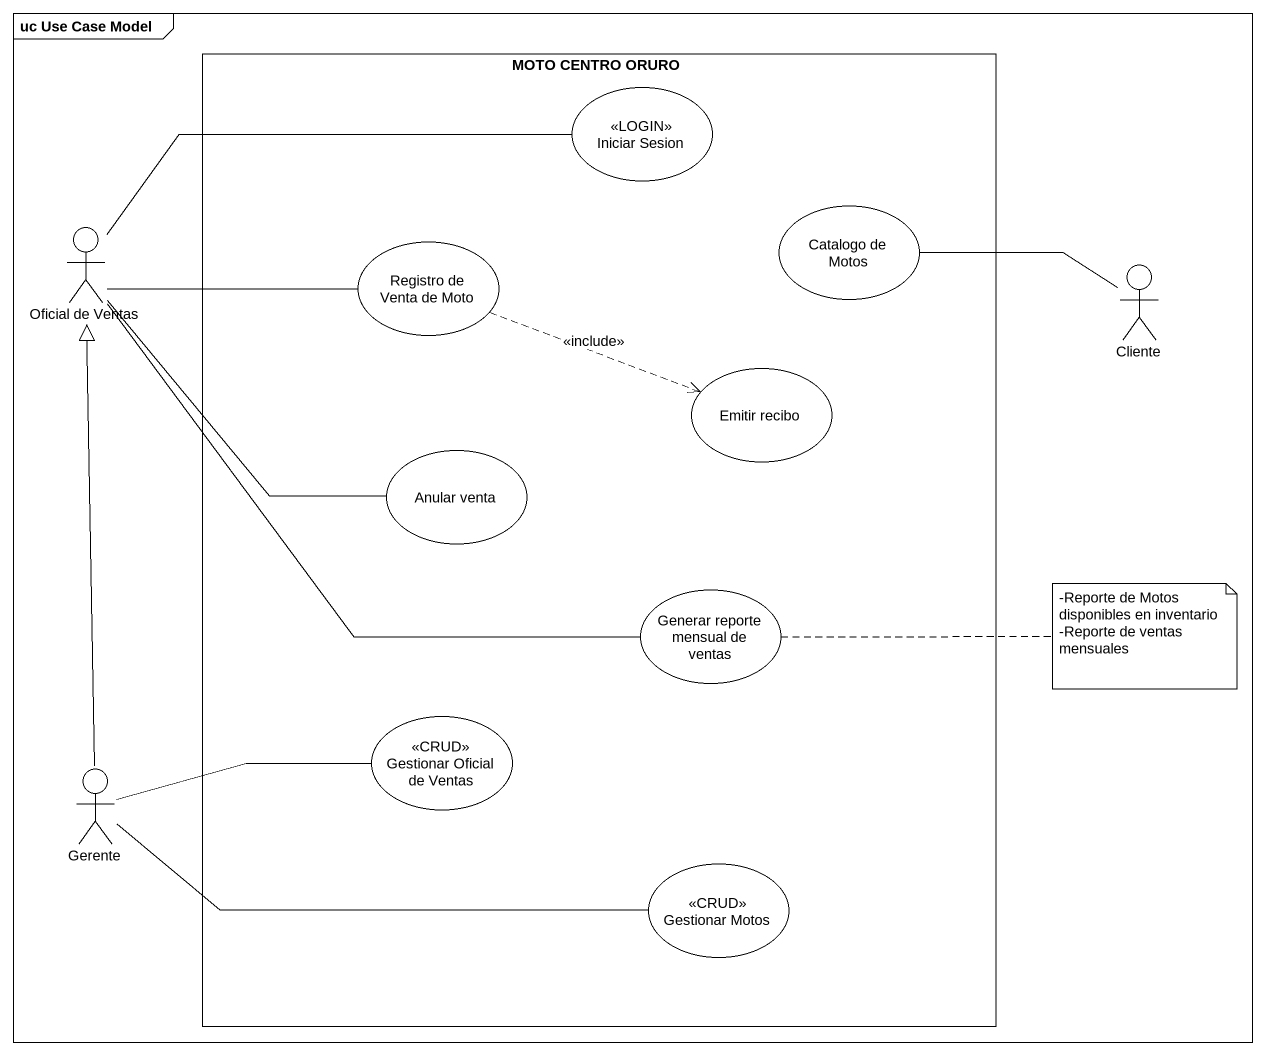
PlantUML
@startuml
mainframe uc Use Case Model
rectangle "MOTO CENTRO ORURO" as MOTO_CENTRO_ORURO {
  usecase "Iniciar Sesion" as Iniciar_Sesion <<LOGIN>>
  usecase "Registro de Venta de Moto" as Registro_de_Venta_de_Moto
  usecase "Catalogo de Motos" as Catalogo_de_Motos
  usecase "Emitir recibo" as Emitir_recibo
  usecase "Anular venta" as Anular_venta
  usecase "Generar reporte mensual de ventas" as Generar_reporte_mensual_de
  usecase "Gestionar Oficial de Ventas" as Gestionar_Oficial_de_Ventas <<CRUD>>
  usecase "Gestionar Motos" as Gestionar_Motos <<CRUD>>
}
actor "Oficial de Ventas" as Oficial_de_Ventas
actor Cliente
actor Gerente
Oficial_de_Ventas -right- Iniciar_Sesion
Oficial_de_Ventas -right- Registro_de_Venta_de_Moto
Oficial_de_Ventas -right- Anular_venta
Oficial_de_Ventas -right- Generar_reporte_mensual_de
Registro_de_Venta_de_Moto .right.> Emitir_recibo : <<include>>
Cliente -left- Catalogo_de_Motos
Gerente -up-|> Oficial_de_Ventas
Gerente -right- Gestionar_Oficial_de_Ventas
Gerente -right- Gestionar_Motos
note right of Generar_reporte_mensual_de
  -Reporte de Motos disponibles en inventario
  -Reporte de ventas mensuales
end note
@enduml
